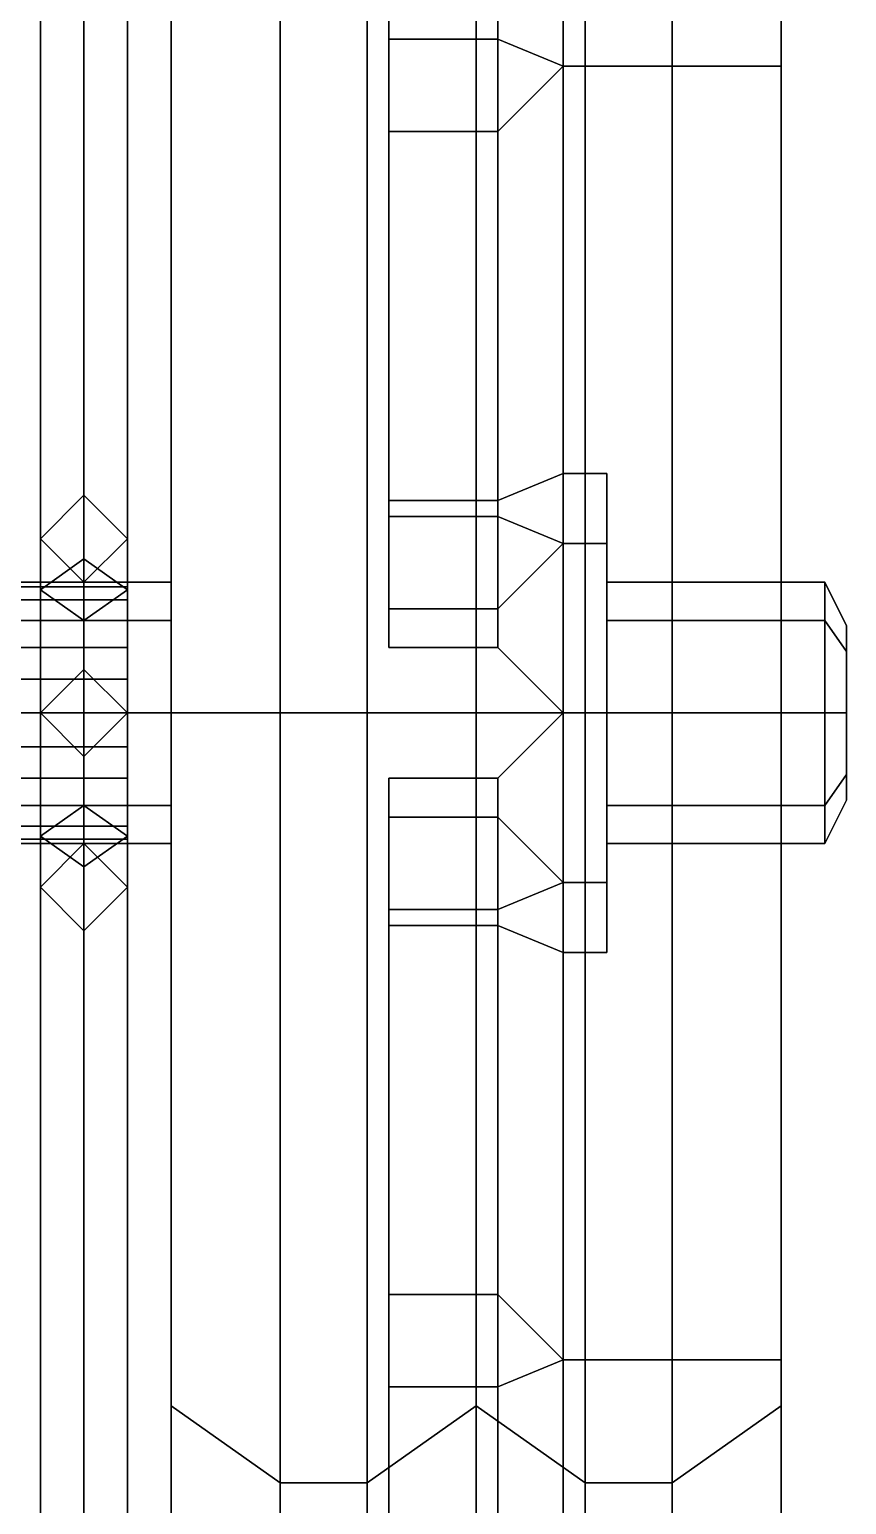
# Model space of a CAD drawing. Header units: millimetres. Extents: x -1.4 to 1.4, y -2.8 to 8.
# Drawn here: x 1.005 to 1.38, y -0.363 to 0.314 of the extents above; entities that cross this region are included whole.
import ezdxf

# ---------------------------------------------------------------- set-up
doc = ezdxf.new("R2010")
doc.units = ezdxf.units.MM
for name, color, linetype in [('trailer', 3, 'Continuous'), ('wheels', 2, 'Continuous'), ('wheels2', 2, 'Continuous')]:
    doc.layers.add(name, color=color, linetype=linetype)

msp = doc.modelspace()

# ---------------------------------------------------------------- linework, layer by layer
at = {"layer": 'trailer'}
for points in [[(1.05, 0, 0.48863), (1.03, 0, 0.46252), (1.03, 0.61714, -0.05532), (1.05, 0.64532, -0.05286)], [(1.03, 0.02, 0.49796), (1.05, 0, 0.48863), (1.05, 0.64532, -0.05286), (1.03, 0.64286, -0.02468)], [(1.01, 0, 0.48863), (1.03, 0.02, 0.49796), (1.03, 0.64286, -0.02468), (1.01, 0.61468, -0.02714)], [(1.03, 0, 0.46252), (1.01, 0, 0.48863), (1.01, 0.61468, -0.02714), (1.03, 0.61714, -0.05532)], [(1.03, 0.07071, 0.54929), (1.01, 0.05657, 0.56343), (1.01, 0.08, 0.62), (1.03, 0.1, 0.62)], [(1.03, 0.1, 0.62), (1.01, 0.08, 0.62), (1.01, 0.05657, 0.67657), (1.03, 0.07071, 0.69071)], [(1.05, 0.05657, 0.56343), (1.03, 0.07071, 0.54929), (1.03, 0.1, 0.62), (1.05, 0.08, 0.62)], [(1.05, 0.08, 0.62), (1.03, 0.1, 0.62), (1.03, 0.07071, 0.69071), (1.05, 0.05657, 0.67657)], [(1.01, 0.05657, 0.56343), (1.03, 0.04243, 0.57757), (1.03, 0.06, 0.62), (1.01, 0.08, 0.62)], [(1.01, 0.08, 0.62), (1.03, 0.06, 0.62), (1.03, 0.04243, 0.66243), (1.01, 0.05657, 0.67657)], [(1.03, 0.04243, 0.57757), (1.05, 0.05657, 0.56343), (1.05, 0.08, 0.62), (1.03, 0.06, 0.62)], [(1.03, 0.06, 0.62), (1.05, 0.08, 0.62), (1.05, 0.05657, 0.67657), (1.03, 0.04243, 0.66243)], [(1.03, 0, 0.52), (1.01, 0, 0.54), (1.01, 0.05657, 0.56343), (1.03, 0.07071, 0.54929)], [(1.03, 0.07071, 0.69071), (1.01, 0.05657, 0.67657), (1.01, 0, 0.7), (1.03, 0, 0.72)], [(1.05, 0, 0.54), (1.03, 0, 0.52), (1.03, 0.07071, 0.54929), (1.05, 0.05657, 0.56343)], [(1.05, 0.05657, 0.67657), (1.03, 0.07071, 0.69071), (1.03, 0, 0.72), (1.05, 0, 0.7)], [(1.07, 0.04243, -0.15757), (1.07, 0.06, -0.2), (-1.07, 0.06, -0.2), (-1.07, 0.04243, -0.15757)], [(1.07, 0.06, -0.2), (1.07, 0.04243, -0.24243), (-1.07, 0.04243, -0.24243), (-1.07, 0.06, -0.2)], [(1.01, 0, 0.54), (1.03, 0, 0.56), (1.03, 0.04243, 0.57757), (1.01, 0.05657, 0.56343)], [(1.01, 0.05657, 0.67657), (1.03, 0.04243, 0.66243), (1.03, 0, 0.68), (1.01, 0, 0.7)], [(1.03, 0, 0.56), (1.05, 0, 0.54), (1.05, 0.05657, 0.56343), (1.03, 0.04243, 0.57757)], [(1.03, 0.04243, 0.66243), (1.05, 0.05657, 0.67657), (1.05, 0, 0.7), (1.03, 0, 0.68)], [(1.07, 0, -0.14), (1.07, 0.04243, -0.15757), (-1.07, 0.04243, -0.15757), (-1.07, 0, -0.14)], [(1.07, 0.04243, -0.24243), (1.07, 0, -0.26), (-1.07, 0, -0.26), (-1.07, 0.04243, -0.24243)], [(1.03, 0.02, 0.49796), (1.01, 0, 0.48863), (1.01, 0, 0.54), (1.03, 0.02, 0.52828)], [(1.05, 0, 0.48863), (1.03, 0.02, 0.49796), (1.03, 0.02, 0.52828), (1.05, 0, 0.54)], [(1.07, 0, -0.26), (1.07, -0.04243, -0.24243), (-1.07, -0.04243, -0.24243), (-1.07, 0, -0.26)], [(1.01, -0.05657, 0.56343), (1.03, -0.04243, 0.57757), (1.03, 0, 0.56), (1.01, 0, 0.54)], [(1.03, -0.07071, 0.54929), (1.01, -0.05657, 0.56343), (1.01, 0, 0.54), (1.03, 0, 0.52)], [(1.01, 0, 0.7), (1.03, 0, 0.68), (1.03, -0.04243, 0.66243), (1.01, -0.05657, 0.67657)], [(1.03, 0, 0.72), (1.01, 0, 0.7), (1.01, -0.05657, 0.67657), (1.03, -0.07071, 0.69071)], [(1.01, 0, 0.48863), (1.03, -0.02, 0.49796), (1.03, -0.02, 0.52828), (1.01, 0, 0.54)], [(1.03, -0.04243, 0.57757), (1.05, -0.05657, 0.56343), (1.05, 0, 0.54), (1.03, 0, 0.56)], [(1.05, -0.05657, 0.56343), (1.03, -0.07071, 0.54929), (1.03, 0, 0.52), (1.05, 0, 0.54)], [(1.03, 0, 0.68), (1.05, 0, 0.7), (1.05, -0.05657, 0.67657), (1.03, -0.04243, 0.66243)], [(1.05, 0, 0.7), (1.03, 0, 0.72), (1.03, -0.07071, 0.69071), (1.05, -0.05657, 0.67657)], [(1.03, -0.02, 0.49796), (1.05, 0, 0.48863), (1.05, 0, 0.54), (1.03, -0.02, 0.52828)], [(1.07, -0.04243, -0.15757), (1.07, 0, -0.14), (-1.07, 0, -0.14), (-1.07, -0.04243, -0.15757)], [(1.03, -0.02, 0.49796), (1.01, 0, 0.48863), (1.01, -0.61468, -0.02714), (1.03, -0.64286, -0.02468)], [(1.01, 0, 0.48863), (1.03, 0, 0.46252), (1.03, -0.61714, -0.05532), (1.01, -0.61468, -0.02714)], [(1.05, 0, 0.48863), (1.03, -0.02, 0.49796), (1.03, -0.64286, -0.02468), (1.05, -0.64532, -0.05286)], [(1.03, 0, 0.46252), (1.05, 0, 0.48863), (1.05, -0.64532, -0.05286), (1.03, -0.61714, -0.05532)], [(1.07, -0.06, -0.2), (1.07, -0.04243, -0.15757), (-1.07, -0.04243, -0.15757), (-1.07, -0.06, -0.2)], [(1.07, -0.04243, -0.24243), (1.07, -0.06, -0.2), (-1.07, -0.06, -0.2), (-1.07, -0.04243, -0.24243)], [(1.01, -0.08, 0.62), (1.03, -0.06, 0.62), (1.03, -0.04243, 0.57757), (1.01, -0.05657, 0.56343)], [(1.01, -0.05657, 0.67657), (1.03, -0.04243, 0.66243), (1.03, -0.06, 0.62), (1.01, -0.08, 0.62)], [(1.03, -0.06, 0.62), (1.05, -0.08, 0.62), (1.05, -0.05657, 0.56343), (1.03, -0.04243, 0.57757)], [(1.03, -0.04243, 0.66243), (1.05, -0.05657, 0.67657), (1.05, -0.08, 0.62), (1.03, -0.06, 0.62)], [(1.03, -0.1, 0.62), (1.01, -0.08, 0.62), (1.01, -0.05657, 0.56343), (1.03, -0.07071, 0.54929)], [(1.03, -0.07071, 0.69071), (1.01, -0.05657, 0.67657), (1.01, -0.08, 0.62), (1.03, -0.1, 0.62)], [(1.05, -0.08, 0.62), (1.03, -0.1, 0.62), (1.03, -0.07071, 0.54929), (1.05, -0.05657, 0.56343)], [(1.05, -0.05657, 0.67657), (1.03, -0.07071, 0.69071), (1.03, -0.1, 0.62), (1.05, -0.08, 0.62)]]:
    msp.add_3dface(points, dxfattribs=at)
at = {"layer": 'wheels'}
for points in [[(0.95, 0.05796, 0.63553), (0.95, 0.03, 0.67196), (1.05, 0.03, 0.67196), (1.05, 0.05796, 0.63553)], [(0.95, 0.05196, 0.59), (0.95, 0.05796, 0.63553), (1.05, 0.05796, 0.63553), (1.05, 0.05196, 0.59)], [(1.05, 0.03, 0.67196), (1.05, -0.05796, 0.60447), (1.05, -0.03, 0.56804), (1.05, 0.05796, 0.63553)], [(1.05, 0.05796, 0.63553), (1.05, -0.03, 0.56804), (1.05, 0.01553, 0.56204), (1.05, 0.05196, 0.59)], [(0.95, 0.01553, 0.56204), (0.95, 0.05196, 0.59), (1.05, 0.05196, 0.59), (1.05, 0.01553, 0.56204)], [(0.95, 0.03, 0.67196), (0.95, -0.01553, 0.67796), (1.05, -0.01553, 0.67796), (1.05, 0.03, 0.67196)], [(1.05, -0.01553, 0.67796), (1.05, -0.05196, 0.65), (1.05, -0.05796, 0.60447), (1.05, 0.03, 0.67196)], [(0.95, -0.03, 0.56804), (0.95, 0.01553, 0.56204), (1.05, 0.01553, 0.56204), (1.05, -0.03, 0.56804)], [(0.95, -0.01553, 0.67796), (0.95, -0.05196, 0.65), (1.05, -0.05196, 0.65), (1.05, -0.01553, 0.67796)], [(0.95, -0.05796, 0.60447), (0.95, -0.03, 0.56804), (1.05, -0.03, 0.56804), (1.05, -0.05796, 0.60447)], [(0.95, -0.05196, 0.65), (0.95, -0.05796, 0.60447), (1.05, -0.05796, 0.60447), (1.05, -0.05196, 0.65)]]:
    msp.add_3dface(points, dxfattribs=at)
at = {"layer": 'wheels2'}
for points in [[(1.07, -0.45, -0.2), (1.07, 0.3182, 0.1182), (1.07, 0.45, -0.2), (1.07, -0.3182, -0.5182)], [(1.07, -0.3182, -0.5182), (1.07, 0.45, -0.2), (1.07, 0.3182, -0.5182), (1.07, 0, -0.65)], [(1.35, 0.45, -0.2), (1.35, 0.3182, 0.1182), (1.35, 0.29698, 0.09698), (1.35, 0.42, -0.2)], [(1.35, 0.3182, -0.5182), (1.35, 0.45, -0.2), (1.35, 0.42, -0.2), (1.35, 0.29698, -0.49698)], [(1.22, 0.40757, -0.23), (1.25, 0.42, -0.2), (1.25, 0.11, -0.2), (1.22, 0.09757, -0.23)], [(1.25, 0.42, -0.2), (1.22, 0.40757, -0.17), (1.22, 0.09757, -0.17), (1.25, 0.11, -0.2)], [(1.25, 0.42, -0.2), (1.25, 0.29698, 0.09698), (1.22, 0.30941, 0.06698), (1.22, 0.40757, -0.17)], [(1.25, 0.29698, -0.49698), (1.25, 0.42, -0.2), (1.22, 0.40757, -0.23), (1.22, 0.30941, -0.46698)], [(1.35, 0.42, -0.2), (1.35, 0.29698, 0.09698), (1.25, 0.29698, 0.09698), (1.25, 0.42, -0.2)], [(1.35, 0.29698, -0.49698), (1.35, 0.42, -0.2), (1.25, 0.42, -0.2), (1.25, 0.29698, -0.49698)], [(1.17, 0.40757, -0.23), (1.22, 0.40757, -0.23), (1.22, 0.09757, -0.23), (1.17, 0.09757, -0.23)], [(1.22, 0.40757, -0.17), (1.17, 0.40757, -0.17), (1.17, 0.09757, -0.17), (1.22, 0.09757, -0.17)], [(1.22, 0.40757, -0.17), (1.22, 0.30941, 0.06698), (1.17, 0.30941, 0.06698), (1.17, 0.40757, -0.17)], [(1.22, 0.30941, -0.46698), (1.22, 0.40757, -0.23), (1.17, 0.40757, -0.23), (1.17, 0.30941, -0.46698)], [(1.17, 0.40757, -0.17), (1.17, 0.30941, 0.06698), (1.17, 0.09021, -0.15222), (1.17, 0.09757, -0.17)], [(1.17, 0.30941, -0.46698), (1.17, 0.40757, -0.23), (1.17, 0.09757, -0.23), (1.17, 0.09021, -0.24778)], [(1.12, 0, 0.3), (1.12, 0.35355, 0.15355), (1.07, 0.3182, 0.1182), (1.07, 0, 0.25)], [(1.12, 0.35355, -0.55355), (1.12, 0, -0.7), (1.07, 0, -0.65), (1.07, 0.3182, -0.5182)], [(1.16, 0, 0.3), (1.16, 0.35355, 0.15355), (1.12, 0.35355, 0.15355), (1.12, 0, 0.3)], [(1.16, 0.35355, -0.55355), (1.16, 0, -0.7), (1.12, 0, -0.7), (1.12, 0.35355, -0.55355)], [(1.16, 0.35355, 0.15355), (1.16, 0, 0.3), (1.21, 0, 0.25), (1.21, 0.3182, 0.1182)], [(1.16, 0, -0.7), (1.16, 0.35355, -0.55355), (1.21, 0.3182, -0.5182), (1.21, 0, -0.65)], [(1.26, 0, 0.3), (1.26, 0.35355, 0.15355), (1.21, 0.3182, 0.1182), (1.21, 0, 0.25)], [(1.26, 0.35355, -0.55355), (1.26, 0, -0.7), (1.21, 0, -0.65), (1.21, 0.3182, -0.5182)], [(1.26, 0.35355, 0.15355), (1.26, 0, 0.3), (1.3, 0, 0.3), (1.3, 0.35355, 0.15355)], [(1.26, 0, -0.7), (1.26, 0.35355, -0.55355), (1.3, 0.35355, -0.55355), (1.3, 0, -0.7)], [(1.3, 0.35355, 0.15355), (1.3, 0, 0.3), (1.35, 0, 0.25), (1.35, 0.3182, 0.1182)], [(1.3, 0, -0.7), (1.3, 0.35355, -0.55355), (1.35, 0.3182, -0.5182), (1.35, 0, -0.65)], [(1.07, -0.3182, 0.1182), (1.07, 0, 0.25), (1.07, 0.3182, 0.1182), (1.07, -0.45, -0.2)], [(1.35, 0, -0.65), (1.35, 0.3182, -0.5182), (1.35, 0.29698, -0.49698), (1.35, 0, -0.62)], [(1.35, 0.3182, 0.1182), (1.35, 0, 0.25), (1.35, 0, 0.22), (1.35, 0.29698, 0.09698)], [(1.17, 0.30941, 0.06698), (1.22, 0.30941, 0.06698), (1.22, 0.09021, -0.15222), (1.17, 0.09021, -0.15222)], [(1.22, 0.30941, -0.46698), (1.17, 0.30941, -0.46698), (1.17, 0.09021, -0.24778), (1.22, 0.09021, -0.24778)], [(1.22, 0.30941, 0.06698), (1.25, 0.29698, 0.09698), (1.25, 0.07778, -0.12222), (1.22, 0.09021, -0.15222)], [(1.25, 0.29698, -0.49698), (1.22, 0.30941, -0.46698), (1.22, 0.09021, -0.24778), (1.25, 0.07778, -0.27778)], [(1.25, 0.29698, 0.09698), (1.22, 0.26698, 0.10941), (1.22, 0.04778, -0.10979), (1.25, 0.07778, -0.12222)], [(1.22, 0.26698, -0.50941), (1.25, 0.29698, -0.49698), (1.25, 0.07778, -0.27778), (1.22, 0.04778, -0.29021)], [(1.25, 0.29698, 0.09698), (1.25, 0, 0.22), (1.22, 0.03, 0.20757), (1.22, 0.26698, 0.10941)], [(1.25, 0, -0.62), (1.25, 0.29698, -0.49698), (1.22, 0.26698, -0.50941), (1.22, 0.03, -0.60757)], [(1.35, 0.29698, 0.09698), (1.35, 0, 0.22), (1.25, 0, 0.22), (1.25, 0.29698, 0.09698)], [(1.35, 0, -0.62), (1.35, 0.29698, -0.49698), (1.25, 0.29698, -0.49698), (1.25, 0, -0.62)], [(1.22, 0.26698, 0.10941), (1.17, 0.26698, 0.10941), (1.17, 0.04778, -0.10979), (1.22, 0.04778, -0.10979)], [(1.17, 0.26698, -0.50941), (1.22, 0.26698, -0.50941), (1.22, 0.04778, -0.29021), (1.17, 0.04778, -0.29021)], [(1.22, 0.26698, 0.10941), (1.22, 0.03, 0.20757), (1.17, 0.03, 0.20757), (1.17, 0.26698, 0.10941)], [(1.22, 0.03, -0.60757), (1.22, 0.26698, -0.50941), (1.17, 0.26698, -0.50941), (1.17, 0.03, -0.60757)], [(1.17, 0.26698, 0.10941), (1.17, 0.03, 0.20757), (1.17, 0.03, -0.10243), (1.17, 0.04778, -0.10979)], [(1.17, 0.03, -0.60757), (1.17, 0.26698, -0.50941), (1.17, 0.04778, -0.29021), (1.17, 0.03, -0.29757)], [(1.25, 0.07778, -0.12222), (1.25, 0.11, -0.2), (1.22, 0.09757, -0.17), (1.22, 0.09021, -0.15222)], [(1.25, 0.11, -0.2), (1.25, 0.07778, -0.27778), (1.22, 0.09021, -0.24778), (1.22, 0.09757, -0.23)], [(1.27, 0.07778, -0.12222), (1.27, 0.11, -0.2), (1.25, 0.11, -0.2), (1.25, 0.07778, -0.12222)], [(1.27, 0.11, -0.2), (1.27, 0.07778, -0.27778), (1.25, 0.07778, -0.27778), (1.25, 0.11, -0.2)], [(1.27, 0.04243, -0.15757), (1.27, 0.06, -0.2), (1.27, 0.11, -0.2), (1.27, 0.07778, -0.12222)], [(1.27, 0.06, -0.2), (1.27, 0.04243, -0.24243), (1.27, 0.07778, -0.27778), (1.27, 0.11, -0.2)], [(1.22, 0.09021, -0.15222), (1.22, 0.09757, -0.17), (1.17, 0.09757, -0.17), (1.17, 0.09021, -0.15222)], [(1.22, 0.09757, -0.23), (1.22, 0.09021, -0.24778), (1.17, 0.09021, -0.24778), (1.17, 0.09757, -0.23)], [(1.25, 0, -0.09), (1.25, 0.07778, -0.12222), (1.22, 0.04778, -0.10979), (1.22, 0.03, -0.10243)], [(1.25, 0.07778, -0.27778), (1.25, 0, -0.31), (1.22, 0.03, -0.29757), (1.22, 0.04778, -0.29021)], [(1.27, 0, -0.09), (1.27, 0.07778, -0.12222), (1.25, 0.07778, -0.12222), (1.25, 0, -0.09)], [(1.27, 0.07778, -0.27778), (1.27, 0, -0.31), (1.25, 0, -0.31), (1.25, 0.07778, -0.27778)], [(1.27, 0, -0.14), (1.27, 0.04243, -0.15757), (1.27, 0.07778, -0.12222), (1.27, 0, -0.09)], [(1.27, 0.04243, -0.24243), (1.27, 0, -0.26), (1.27, 0, -0.31), (1.27, 0.07778, -0.27778)], [(1.37, 0.04243, -0.15757), (1.37, 0.06, -0.2), (1.27, 0.06, -0.2), (1.27, 0.04243, -0.15757)], [(1.37, 0.06, -0.2), (1.37, 0.04243, -0.24243), (1.27, 0.04243, -0.24243), (1.27, 0.06, -0.2)], [(1.37, 0.06, -0.2), (1.37, 0.04243, -0.15757), (1.38, 0.02828, -0.17172), (1.38, 0.04, -0.2)], [(1.37, 0.04243, -0.24243), (1.37, 0.06, -0.2), (1.38, 0.04, -0.2), (1.38, 0.02828, -0.22828)], [(1.22, 0.03, -0.10243), (1.22, 0.04778, -0.10979), (1.17, 0.04778, -0.10979), (1.17, 0.03, -0.10243)], [(1.22, 0.04778, -0.29021), (1.22, 0.03, -0.29757), (1.17, 0.03, -0.29757), (1.17, 0.04778, -0.29021)], [(1.37, 0, -0.14), (1.37, 0.04243, -0.15757), (1.27, 0.04243, -0.15757), (1.27, 0, -0.14)], [(1.37, 0.04243, -0.24243), (1.37, 0, -0.26), (1.27, 0, -0.26), (1.27, 0.04243, -0.24243)], [(1.37, 0.04243, -0.15757), (1.37, 0, -0.14), (1.38, 0, -0.16), (1.38, 0.02828, -0.17172)], [(1.37, 0, -0.26), (1.37, 0.04243, -0.24243), (1.38, 0.02828, -0.22828), (1.38, 0, -0.24)], [(1.38, 0.02828, -0.17172), (1.38, 0, -0.16), (1.38, -0.02828, -0.17172), (1.38, 0.04, -0.2)], [(1.38, 0.04, -0.2), (1.38, -0.02828, -0.17172), (1.38, -0.04, -0.2), (1.38, 0.02828, -0.22828)], [(1.22, 0.03, -0.60757), (1.17, 0.03, -0.60757), (1.17, 0.03, -0.29757), (1.22, 0.03, -0.29757)], [(1.17, 0.03, 0.20757), (1.22, 0.03, 0.20757), (1.22, 0.03, -0.10243), (1.17, 0.03, -0.10243)], [(1.25, 0, -0.62), (1.22, 0.03, -0.60757), (1.22, 0.03, -0.29757), (1.25, 0, -0.31)], [(1.22, 0.03, 0.20757), (1.25, 0, 0.22), (1.25, 0, -0.09), (1.22, 0.03, -0.10243)], [(1.38, 0.02828, -0.22828), (1.38, -0.04, -0.2), (1.38, -0.02828, -0.22828), (1.38, 0, -0.24)], [(1.12, 0, -0.7), (1.12, -0.35355, -0.55355), (1.07, -0.3182, -0.5182), (1.07, 0, -0.65)], [(1.16, 0, -0.7), (1.16, -0.35355, -0.55355), (1.12, -0.35355, -0.55355), (1.12, 0, -0.7)], [(1.16, 0, 0.3), (1.16, -0.35355, 0.15355), (1.21, -0.3182, 0.1182), (1.21, 0, 0.25)], [(1.26, 0, -0.7), (1.26, -0.35355, -0.55355), (1.21, -0.3182, -0.5182), (1.21, 0, -0.65)], [(1.22, -0.03, -0.60757), (1.25, 0, -0.62), (1.25, 0, -0.31), (1.22, -0.03, -0.29757)], [(1.25, 0, 0.22), (1.22, -0.03, 0.20757), (1.22, -0.03, -0.10243), (1.25, 0, -0.09)], [(1.25, -0.29698, -0.49698), (1.25, 0, -0.62), (1.22, -0.03, -0.60757), (1.22, -0.26698, -0.50941)], [(1.25, 0, 0.22), (1.25, -0.29698, 0.09698), (1.22, -0.26698, 0.10941), (1.22, -0.03, 0.20757)], [(1.25, 0, -0.31), (1.25, -0.07778, -0.27778), (1.22, -0.04778, -0.29021), (1.22, -0.03, -0.29757)], [(1.25, -0.07778, -0.12222), (1.25, 0, -0.09), (1.22, -0.03, -0.10243), (1.22, -0.04778, -0.10979)], [(1.27, 0, -0.31), (1.27, -0.07778, -0.27778), (1.25, -0.07778, -0.27778), (1.25, 0, -0.31)], [(1.35, -0.29698, -0.49698), (1.35, 0, -0.62), (1.25, 0, -0.62), (1.25, -0.29698, -0.49698)], [(1.35, 0, 0.22), (1.35, -0.29698, 0.09698), (1.25, -0.29698, 0.09698), (1.25, 0, 0.22)], [(1.27, -0.07778, -0.12222), (1.27, 0, -0.09), (1.25, 0, -0.09), (1.25, -0.07778, -0.12222)], [(1.26, 0, 0.3), (1.26, -0.35355, 0.15355), (1.3, -0.35355, 0.15355), (1.3, 0, 0.3)], [(1.37, -0.04243, -0.15757), (1.37, 0, -0.14), (1.27, 0, -0.14), (1.27, -0.04243, -0.15757)], [(1.37, 0, -0.26), (1.37, -0.04243, -0.24243), (1.27, -0.04243, -0.24243), (1.27, 0, -0.26)], [(1.27, 0, -0.26), (1.27, -0.04243, -0.24243), (1.27, -0.07778, -0.27778), (1.27, 0, -0.31)], [(1.3, 0, 0.3), (1.3, -0.35355, 0.15355), (1.35, -0.3182, 0.1182), (1.35, 0, 0.25)], [(1.35, -0.3182, -0.5182), (1.35, 0, -0.65), (1.35, 0, -0.62), (1.35, -0.29698, -0.49698)], [(1.35, 0, 0.25), (1.35, -0.3182, 0.1182), (1.35, -0.29698, 0.09698), (1.35, 0, 0.22)], [(1.37, 0, -0.14), (1.37, -0.04243, -0.15757), (1.38, -0.02828, -0.17172), (1.38, 0, -0.16)], [(1.37, -0.04243, -0.24243), (1.37, 0, -0.26), (1.38, 0, -0.24), (1.38, -0.02828, -0.22828)], [(1.12, -0.35355, 0.15355), (1.12, 0, 0.3), (1.07, 0, 0.25), (1.07, -0.3182, 0.1182)], [(1.16, -0.35355, 0.15355), (1.16, 0, 0.3), (1.12, 0, 0.3), (1.12, -0.35355, 0.15355)], [(1.16, -0.35355, -0.55355), (1.16, 0, -0.7), (1.21, 0, -0.65), (1.21, -0.3182, -0.5182)], [(1.26, -0.35355, 0.15355), (1.26, 0, 0.3), (1.21, 0, 0.25), (1.21, -0.3182, 0.1182)], [(1.26, -0.35355, -0.55355), (1.26, 0, -0.7), (1.3, 0, -0.7), (1.3, -0.35355, -0.55355)], [(1.27, -0.04243, -0.15757), (1.27, 0, -0.14), (1.27, 0, -0.09), (1.27, -0.07778, -0.12222)], [(1.3, -0.35355, -0.55355), (1.3, 0, -0.7), (1.35, 0, -0.65), (1.35, -0.3182, -0.5182)], [(1.17, -0.03, -0.60757), (1.22, -0.03, -0.60757), (1.22, -0.03, -0.29757), (1.17, -0.03, -0.29757)], [(1.22, -0.03, 0.20757), (1.17, -0.03, 0.20757), (1.17, -0.03, -0.10243), (1.22, -0.03, -0.10243)], [(1.22, -0.26698, -0.50941), (1.22, -0.03, -0.60757), (1.17, -0.03, -0.60757), (1.17, -0.26698, -0.50941)], [(1.22, -0.03, 0.20757), (1.22, -0.26698, 0.10941), (1.17, -0.26698, 0.10941), (1.17, -0.03, 0.20757)], [(1.22, -0.03, -0.29757), (1.22, -0.04778, -0.29021), (1.17, -0.04778, -0.29021), (1.17, -0.03, -0.29757)], [(1.22, -0.04778, -0.10979), (1.22, -0.03, -0.10243), (1.17, -0.03, -0.10243), (1.17, -0.04778, -0.10979)], [(1.17, -0.03, 0.20757), (1.17, -0.26698, 0.10941), (1.17, -0.04778, -0.10979), (1.17, -0.03, -0.10243)], [(1.17, -0.26698, -0.50941), (1.17, -0.03, -0.60757), (1.17, -0.03, -0.29757), (1.17, -0.04778, -0.29021)], [(1.37, -0.04243, -0.15757), (1.37, -0.06, -0.2), (1.38, -0.04, -0.2), (1.38, -0.02828, -0.17172)], [(1.37, -0.06, -0.2), (1.37, -0.04243, -0.24243), (1.38, -0.02828, -0.22828), (1.38, -0.04, -0.2)], [(1.37, -0.06, -0.2), (1.37, -0.04243, -0.15757), (1.27, -0.04243, -0.15757), (1.27, -0.06, -0.2)], [(1.37, -0.04243, -0.24243), (1.37, -0.06, -0.2), (1.27, -0.06, -0.2), (1.27, -0.04243, -0.24243)], [(1.27, -0.04243, -0.24243), (1.27, -0.06, -0.2), (1.27, -0.11, -0.2), (1.27, -0.07778, -0.27778)], [(1.27, -0.06, -0.2), (1.27, -0.04243, -0.15757), (1.27, -0.07778, -0.12222), (1.27, -0.11, -0.2)], [(1.22, -0.26698, -0.50941), (1.17, -0.26698, -0.50941), (1.17, -0.04778, -0.29021), (1.22, -0.04778, -0.29021)], [(1.17, -0.26698, 0.10941), (1.22, -0.26698, 0.10941), (1.22, -0.04778, -0.10979), (1.17, -0.04778, -0.10979)], [(1.25, -0.29698, -0.49698), (1.22, -0.26698, -0.50941), (1.22, -0.04778, -0.29021), (1.25, -0.07778, -0.27778)], [(1.22, -0.26698, 0.10941), (1.25, -0.29698, 0.09698), (1.25, -0.07778, -0.12222), (1.22, -0.04778, -0.10979)], [(1.22, -0.30941, -0.46698), (1.25, -0.29698, -0.49698), (1.25, -0.07778, -0.27778), (1.22, -0.09021, -0.24778)], [(1.25, -0.29698, 0.09698), (1.22, -0.30941, 0.06698), (1.22, -0.09021, -0.15222), (1.25, -0.07778, -0.12222)], [(1.25, -0.07778, -0.27778), (1.25, -0.11, -0.2), (1.22, -0.09757, -0.23), (1.22, -0.09021, -0.24778)], [(1.25, -0.11, -0.2), (1.25, -0.07778, -0.12222), (1.22, -0.09021, -0.15222), (1.22, -0.09757, -0.17)], [(1.27, -0.07778, -0.27778), (1.27, -0.11, -0.2), (1.25, -0.11, -0.2), (1.25, -0.07778, -0.27778)], [(1.27, -0.11, -0.2), (1.27, -0.07778, -0.12222), (1.25, -0.07778, -0.12222), (1.25, -0.11, -0.2)], [(1.17, -0.30941, -0.46698), (1.22, -0.30941, -0.46698), (1.22, -0.09021, -0.24778), (1.17, -0.09021, -0.24778)], [(1.22, -0.30941, 0.06698), (1.17, -0.30941, 0.06698), (1.17, -0.09021, -0.15222), (1.22, -0.09021, -0.15222)], [(1.22, -0.09021, -0.24778), (1.22, -0.09757, -0.23), (1.17, -0.09757, -0.23), (1.17, -0.09021, -0.24778)], [(1.22, -0.09757, -0.17), (1.22, -0.09021, -0.15222), (1.17, -0.09021, -0.15222), (1.17, -0.09757, -0.17)], [(1.17, -0.40757, -0.23), (1.17, -0.30941, -0.46698), (1.17, -0.09021, -0.24778), (1.17, -0.09757, -0.23)], [(1.17, -0.30941, 0.06698), (1.17, -0.40757, -0.17), (1.17, -0.09757, -0.17), (1.17, -0.09021, -0.15222)], [(1.17, -0.40757, -0.17), (1.22, -0.40757, -0.17), (1.22, -0.09757, -0.17), (1.17, -0.09757, -0.17)], [(1.22, -0.40757, -0.23), (1.17, -0.40757, -0.23), (1.17, -0.09757, -0.23), (1.22, -0.09757, -0.23)], [(1.22, -0.40757, -0.17), (1.25, -0.42, -0.2), (1.25, -0.11, -0.2), (1.22, -0.09757, -0.17)], [(1.25, -0.42, -0.2), (1.22, -0.40757, -0.23), (1.22, -0.09757, -0.23), (1.25, -0.11, -0.2)], [(1.25, -0.42, -0.2), (1.25, -0.29698, -0.49698), (1.22, -0.30941, -0.46698), (1.22, -0.40757, -0.23)], [(1.25, -0.29698, 0.09698), (1.25, -0.42, -0.2), (1.22, -0.40757, -0.17), (1.22, -0.30941, 0.06698)], [(1.35, -0.42, -0.2), (1.35, -0.29698, -0.49698), (1.25, -0.29698, -0.49698), (1.25, -0.42, -0.2)], [(1.35, -0.29698, 0.09698), (1.35, -0.42, -0.2), (1.25, -0.42, -0.2), (1.25, -0.29698, 0.09698)], [(1.35, -0.45, -0.2), (1.35, -0.3182, -0.5182), (1.35, -0.29698, -0.49698), (1.35, -0.42, -0.2)], [(1.35, -0.3182, 0.1182), (1.35, -0.45, -0.2), (1.35, -0.42, -0.2), (1.35, -0.29698, 0.09698)], [(1.22, -0.40757, -0.23), (1.22, -0.30941, -0.46698), (1.17, -0.30941, -0.46698), (1.17, -0.40757, -0.23)], [(1.22, -0.30941, 0.06698), (1.22, -0.40757, -0.17), (1.17, -0.40757, -0.17), (1.17, -0.30941, 0.06698)], [(1.12, -0.5, -0.2), (1.12, -0.35355, 0.15355), (1.07, -0.3182, 0.1182), (1.07, -0.45, -0.2)], [(1.12, -0.35355, -0.55355), (1.12, -0.5, -0.2), (1.07, -0.45, -0.2), (1.07, -0.3182, -0.5182)], [(1.16, -0.35355, 0.15355), (1.16, -0.5, -0.2), (1.21, -0.45, -0.2), (1.21, -0.3182, 0.1182)], [(1.16, -0.5, -0.2), (1.16, -0.35355, -0.55355), (1.21, -0.3182, -0.5182), (1.21, -0.45, -0.2)], [(1.26, -0.5, -0.2), (1.26, -0.35355, 0.15355), (1.21, -0.3182, 0.1182), (1.21, -0.45, -0.2)], [(1.26, -0.35355, -0.55355), (1.26, -0.5, -0.2), (1.21, -0.45, -0.2), (1.21, -0.3182, -0.5182)], [(1.3, -0.35355, 0.15355), (1.3, -0.5, -0.2), (1.35, -0.45, -0.2), (1.35, -0.3182, 0.1182)], [(1.3, -0.5, -0.2), (1.3, -0.35355, -0.55355), (1.35, -0.3182, -0.5182), (1.35, -0.45, -0.2)], [(1.16, -0.5, -0.2), (1.16, -0.35355, 0.15355), (1.12, -0.35355, 0.15355), (1.12, -0.5, -0.2)], [(1.16, -0.35355, -0.55355), (1.16, -0.5, -0.2), (1.12, -0.5, -0.2), (1.12, -0.35355, -0.55355)], [(1.26, -0.35355, 0.15355), (1.26, -0.5, -0.2), (1.3, -0.5, -0.2), (1.3, -0.35355, 0.15355)], [(1.26, -0.5, -0.2), (1.26, -0.35355, -0.55355), (1.3, -0.35355, -0.55355), (1.3, -0.5, -0.2)]]:
    msp.add_3dface(points, dxfattribs=at)

doc.saveas('drawing.dxf')
